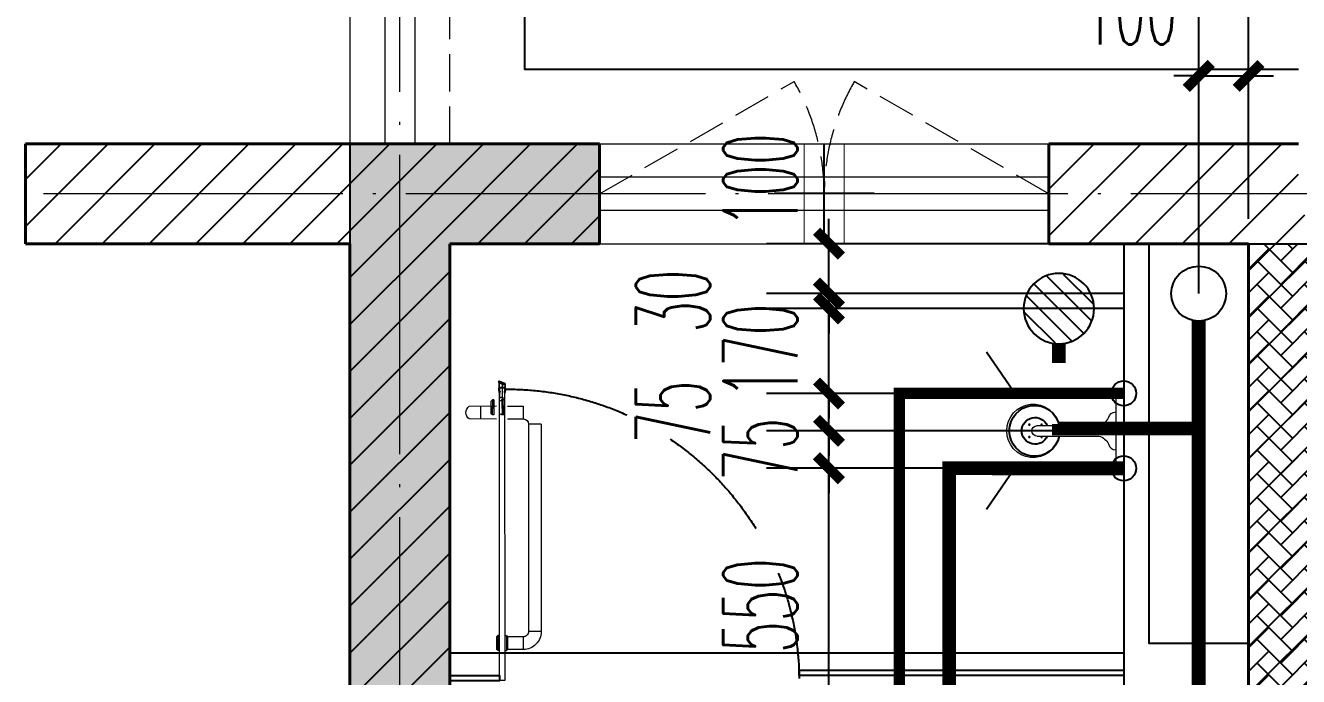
# Model space of a CAD drawing. Extents: x 27938 to 1042331, y -235042 to 1535213.
# Drawn here: x 704267 to 706817, y 142715 to 144020 of the extents above; entities that cross this region are included whole.
import ezdxf

# ---------------------------------------------------------------- set-up
doc = ezdxf.new("R2010")
doc.units = 0
doc.header["$LTSCALE"] = 1000
doc.header["$MEASUREMENT"] = 0
doc.linetypes.add('DASH', pattern=[0.35, 0.25, -0.1])
doc.linetypes.add('DOTE', pattern=[2.42, 2, -0.2, 0.02, -0.2])
for name, color, linetype in [('$RECOVER_210609100354-32', 7, 'Continuous'), ('$RECOVER_210609100354-5', 7, 'Continuous'), ('3.5方案汇报，与郭总、侯月琴确定户型_t8$0$2020.03.04 -1安徽标准化洋房户型(UA）_t8_t8$0$看线', 154, 'Continuous'), ('COLUMN', 9, 'Continuous'), ('DIM_污水', 3, 'Continuous'), ('EQUIP_地漏', 7, 'Continuous'), ('IP-bath&kitchen-JOHNSON', 4, 'Continuous'), ('P-bath&kitchen-JOHNSON', 4, 'Continuous'), ('PIPE-污水', 2, 'W'), ('PIPE-热给水', 5, 'RJ1'), ('PIPE-给水', 3, 'J1'), ('TWT_DIM', 3, 'Continuous'), ('VPIPE-污水', 2, 'W'), ('VPIPE-热给水', 5, 'RJ1'), ('VPIPE-给水', 3, 'TG_J'), ('保温', 6, 'Continuous'), ('机电标识类', 1, 'Continuous'), ('看线', 251, 'Continuous')]:
    doc.layers.add(name, color=color, linetype=linetype)
for name, color, linetype, lineweight in [('DOTE', 19, 'DOTE', 9), ('LVTRY', 1, 'Continuous', 13), ('PUB_HATCH', 8, 'Continuous', 9), ('WALL', 9, 'Continuous', 40), ('WINDOW', 8, 'Continuous', 15), ('平面-栏杆', 135, 'Continuous', 15), ('平面-看线', 45, 'Continuous', 15), ('平面-空调室内机', 176, 'Continuous', 9), ('空调', 76, 'Continuous', 13)]:
    doc.layers.add(name, color=color, linetype=linetype, lineweight=lineweight)
doc.styles.add('_TCH_DIM_T3', font='SIMPLEX.shx', dxfattribs={"width": 0.494118, "bigfont": 'GBCBIG.shx'})
doc.styles.get("Standard").update_dxf_attribs({"font": 'gbenor.shx', "bigfont": 'gbcbig.shx'})
doc.styles.add('TG_LINETYPE', font='SIMPLEX', dxfattribs={"width": 0.8, "height": 3, "bigfont": 'HZTXT'})
doc.linetypes.add('J1', pattern='A,3,-0.2,["J1",Standard,S=0.25,R=0,X=-0.1,Y=-0.115],-0.35', length=3.55)
doc.linetypes.add('RJ1', pattern='A,3,-0.2,["RJ1",Standard,S=0.25,R=0,X=-0.1,Y=-0.115],-0.5', length=3.7)
doc.linetypes.add('TG_J', pattern='A,2,-0.22,["J",TG_LINETYPE,S=0.1,R=0,X=-0.18,Y=-0.15],0', length=2.22)
doc.linetypes.add('W', pattern='A,3,-0.2,["W",Standard,S=0.25,R=0,X=-0.1,Y=-0.115],-0.2', length=3.4)
doc.dimstyles.new('_TWT_ARCH&&50', dxfattribs={"dimtxt": 148.75, "dimasz": 50, "dimexe": 125, "dimexo": 150, "dimgap": 63.125, "dimtad": 1, "dimdec": 0, "dimzin": 0, "dimdsep": 46, "dimtxsty": '_TCH_DIM_T3', "dimblk": 'ARCHTICK', "dimcen": 0.09, "dimclrt": 7, "dimazin": 2, "dimtfac": 1, "dimtdec": 0, "dimtix": 1, "dimtmove": 2, "dimatfit": 3, "dimfxl": 1, "dimtolj": 1, "dimtzin": 0, "dimarcsym": 0})
pattern_1 = [(45, (0, 47.75), (-47.022601, 47.022601), [])]

# ---------------------------------------------------------------- blocks, each defined once
blk = doc.blocks.new('GFDGDGRDGRDG')
at = {"layer": 'DOTE', "linetype": 'DOTE', "ltscale": 0.3}
for p, q in [((598193.7, 368758.3), (598193.7, 376108.3)), ((626393.7, 371458.3), (573593.7, 371458.3))]:
    blk.add_line(p, q, dxfattribs=at)
blk = doc.blocks.new('rrrrrrrrrrrra')
at = {"color": 0}
for p, q in [((252.6, 483.7), (-87.4, 483.7)), ((-112.4, 458.7), (-112.4, 324.3)), ((277.6, 324.3), (277.6, 458.7)), ((-112.4, 324.3), (-63.7, -103.4)), ((277.6, 324.3), (227.5, -115.6)), ((-59.1, 271.1), (224.3, 271.1)), ((-20.6, 232.4), (-34.2, 153.6)), ((185.8, 232.4), (-20.6, 232.4)), ((185.8, 232.4), (199.4, 153.6)), ((191.3, 200.5), (-26.1, 200.5))]:
    blk.add_line(p, q, dxfattribs=at)
for centre, radius, start, end in [((-87.4, 458.7), 25, 90, 180), ((252.6, 458.7), 25, 0, 90), ((-59.1, 324.3), 53.3, 180, 270), ((224.3, 324.3), 53.3, 270, 0), ((-322.6, 209.8), 293.8, 333.5369, 351.4828), ((487.8, 209.8), 293.8, 188.5172, 206.4631), ((149, -3.2), 224.1, 158.5202, 180), ((16.2, -3.2), 224.1, 0, 21.4798), ((83.8, -63.6), 152.8, 195.0773, 340.1181)]:
    blk.add_arc(centre, radius, start, end, dxfattribs=at)
blk = doc.blocks.new('A$C1E0F638F')
at = {"color": 0}
for points in [[(499.7, 435.1), (499.7, 85.1), (0, 85.1), (0, 435.1)], [(269.9, 30), (229.9, 30), (229.9, 195), (269.9, 195)], [(119.9, 0), (179.9, 0), (179.9, 60), (119.9, 60)], [(146.9, 55), (152.9, 55), (152.9, 5), (146.9, 5)], [(379.9, 0), (319.9, 0), (319.9, 60), (379.9, 60)], [(352.9, 55), (346.9, 55), (346.9, 5), (352.9, 5)], [(229.9, 30), (269.9, 30), (269.9, 10), (229.9, 10)]]:
    blk.add_lwpolyline(points, close=True, dxfattribs=at)
blk.add_lwpolyline([(269.9, 60), (279.9, 60), (279.9, 0), (219.9, 0), (219.9, 60), (229.9, 60)], dxfattribs=at)
blk.add_circle((249.9, 236.3), 26, dxfattribs=at)
blk = doc.blocks.new('135')
blk.add_hatch(color=0).paths.add_polyline_path([(4.8, 1.8), (3.6, -1), (-4.7, 2.5), (-3.5, 5.3)])
at = {"color": 0}
for p, q in [((-5, 10.9), (-5, 30.5)), ((0, 0), (0, 39.1)), ((5, 10.9), (5, 32.3)), ((-6.3, 2.6), (5.4, -2.3)), ((-5.7, 2.9), (-5.2, 2.7)), ((-5.6, 18.9), (-3.4, 19.4)), ((-3.4, 19.4), (-5.5, 19.4)), ((5.2, 10.9), (-5.3, 10.9)), ((5.2, 9.7), (-5.2, 9.7)), ((-5.2, 2.7), (-3.8, 5.9)), ((-3.8, 5.9), (5.4, 2.1)), ((5.6, 18.9), (3.4, 19.3)), ((3.4, 19.3), (5.6, 19.3)), ((4.1, -1.2), (5.4, 2.1)), ((4.1, -1.2), (5.7, -1.8))]:
    blk.add_line(p, q, dxfattribs=at)
for centre, radius, start, end in [((6.2, 15.8), 13.5, 151.0147, 204.8403), ((13.5, 4.2), 20.5, 163.0924, 182.0012), ((-6, 3.6), 1, 184.2275, 248.4661), ((8.6, 15.5), 14.6, 166.278, 198.0953), ((13.5, 4.2), 19.5, 163.7443, 182.5269), ((-5.5, 3.3), 0.5, 181.9385, 247.2597), ((-5.2, 22.1), 0.5, 335.7643, 151.0147), ((3.8, 18.1), 9.42, 155.7643, 171.9773), ((5.2, 22.3), 0.5, 29.8425, 204.574), ((-5.9, 17.2), 11.7, 10.475, 24.574), ((29.1, 6.7), 24, 172.9439, 199.2318), ((-6.3, 15.4), 12.4, 338.6449, 16.0476), ((-6, 15.8), 13.4, 334.9111, 29.8425), ((26.4, 6.3), 20.6, 169.1454, 199.9526), ((5.9, -1.2), 1.17, 247.4597, 19.9526), ((5.9, -1.4), 0.5, 247.4597, 19.2318)]:
    blk.add_arc(centre, radius, start, end, dxfattribs=at)
blk.add_open_spline([(-5, 30.5), (-4.1, 31.3), (-2.3, 33), (0.9, 29.2), (3.5, 31.1), (5, 32.3)], degree=3, knots=[0, 0, 0, 0, 3.066329, 6.218313, 11.124135, 11.124135, 11.124135, 11.124135], dxfattribs=at)
blk = doc.blocks.new('SDFAWERAWER')
at = {"layer": 'LVTRY', "color": 0}
for p, q in [((593941.2, -1242210.1), (593783.7, -1242594.8)), ((593941.2, -1242210.1), (593964.6, -1242219.7)), ((593987.8, -1242190.5), (593978.2, -1242214)), ((594017.1, -1242202.5), (593987.8, -1242190.5)), ((594015.8, -1242220.4), (594027.2, -1242192.7)), ((594025.7, -1242203.9), (594018.5, -1242221.5)), ((594022.6, -1242211.4), (594029.8, -1242193.8)), ((594025.4, -1242210.8), (594031.1, -1242196.8)), ((594027.2, -1242192.7), (594033, -1242195.1)), ((594029.8, -1242193.8), (594031.1, -1242196.8)), ((594032.2, -1242197.2), (594033, -1242195.1)), ((594033, -1242195.1), (594034, -1242197.4)), ((594033.8, -1242197.9), (594034, -1242197.4)), ((594047.3, -1242200.9), (594035.9, -1242228.7)), ((594041.6, -1242228.5), (594051.2, -1242205)), ((594049.9, -1242202), (594043.3, -1242218.2)), ((594047.3, -1242200.9), (594049.9, -1242202)), ((594049.9, -1242202), (594051.2, -1242205)), ((593964.6, -1242219.7), (593807.2, -1242604.4)), ((594007.5, -1242226), (593978.2, -1242214)), ((594015.8, -1242220.4), (594021.7, -1242222.8)), ((594018.5, -1242221.5), (594021.5, -1242220.3)), ((594025.4, -1242210.8), (594021.5, -1242220.3)), ((594022.6, -1242220.7), (594021.7, -1242222.8)), ((594021.7, -1242222.8), (594023.9, -1242221.9)), ((594024.2, -1242221.4), (594023.9, -1242221.9)), ((594027.7, -1242234.3), (594078.4, -1242255)), ((594035.9, -1242228.7), (594038.6, -1242229.7)), ((594037.3, -1242210.8), (594088, -1242231.6)), ((594038.6, -1242229.7), (594045.2, -1242213.6)), ((594038.6, -1242229.7), (594041.6, -1242228.5)), ((594057.1, -1242246.3), (594066.7, -1242222.8)), ((593783.7, -1242594.8), (593807.2, -1242604.4)), ((593803.2, -1242641.3), (593812.8, -1242617.9)), ((593812.8, -1242617.9), (593842.2, -1242629.9)), ((593803.2, -1242641.3), (593832.6, -1242653.3)), ((593842.2, -1242629.9), (593832.6, -1242653.3)), ((593845.2, -1242628.6), (593833.8, -1242656.3)), ((593847.8, -1242629.7), (593836.5, -1242657.4)), ((593845.2, -1242628.6), (593842.2, -1242629.9)), ((593847.8, -1242629.7), (593845.2, -1242628.6)), ((593847.1, -1242661.8), (593858.5, -1242634.1)), ((593849.8, -1242662.9), (593861.2, -1242635.2)), ((593852.1, -1242661.9), (593862.1, -1242637.4)), ((593858.5, -1242634.1), (593861.2, -1242635.2)), ((593861.2, -1242635.2), (593862.1, -1242637.4)), ((593833.8, -1242656.3), (593832.6, -1242653.3)), ((593836.5, -1242657.4), (593833.8, -1242656.3)), ((593847.1, -1242661.8), (593849.8, -1242662.9))]:
    blk.add_line(p, q, dxfattribs=at)
blk.add_lwpolyline([(593823.5, -1242717), (594045.8, -1242173.9), (594036.5, -1242170.2), (593814.2, -1242713.2)], close=True, dxfattribs=at)
blk.add_arc((594075.3, -1242240), 15.3, 281.7932, 33.7019, dxfattribs=at)
for centre, major_axis, start_param, end_param in [((593974.2, -1242223.6), (3.93, 9.6), 0, 1.570796), ((593816.8, -1242608.3), (13.5, 33.1), 1.570796, 3.141593), ((593816.8, -1242608.3), (3.93, 9.6), 1.570796, 3.141593)]:
    blk.add_ellipse(centre, major_axis=major_axis, ratio=1, start_param=start_param, end_param=end_param, dxfattribs=at)
at = {"layer": 'P-bath&kitchen-JOHNSON', "color": 0, "linetype": 'DASH'}
blk.add_arc((593809.8, -1242714), 586.2, 67.5369, 157.1325, dxfattribs=at)
at = {"layer": 'LVTRY', "color": 8, "xscale": -1, "rotation": 157.7329157530927}
blk.add_blockref('135', (594045.3, -1242161.9), dxfattribs=at)
blk = doc.blocks.new('A$C5DCB2F21')
at = {"layer": 'IP-bath&kitchen-JOHNSON', "color": 0}
for p, q in [((-68.3, -213.2), (-157.7, -275)), ((68.2, -213.2), (157.6, -275)), ((-0.1, -261.4), (-0.1, -424.7))]:
    blk.add_line(p, q, dxfattribs=at)
for centre, major_axis, ratio, start_param, end_param in [((0, -178.8), (-51, 0), 0.990052, -1.36297, 4.504563), ((0, -177.8), (-26.8, 0), 0.994812, -1.167677, 4.309269)]:
    blk.add_ellipse(centre, major_axis=major_axis, ratio=ratio, start_param=start_param, end_param=end_param, dxfattribs=at)
at = {"layer": 'LVTRY', "color": 0}
for p, q in [((73.6, 0), (-73.6, 0)), ((-10.5, -173.5), (-10.5, -49.3)), ((10.6, -173.5), (10.6, -49.3))]:
    blk.add_line(p, q, dxfattribs=at)
blk.add_lwpolyline([(73.6, 0), (73.6, -15.8), (-73.6, -15.8), (-73.6, 0)], dxfattribs=at)
for points in [[(-26.3, -30.7, -0.364142), (-37.8, -15.8, -0.020495)], [(26.3, -30.7, 0.364142), (37.8, -15.8, 0.020495)], [(-10.5, -49.4, 0.214893), (-26.3, -30.7, 7.649644)], [(10.6, -49.3, -0.21439), (26.3, -30.7, -7.649644)]]:
    blk.add_lwpolyline(points, format="xyb", dxfattribs=at)
blk.add_arc((0, -173.5), 10.5, 180, 0, dxfattribs=at)
for centre, major_axis, ratio, start_param, end_param in [((0, -181.3), (53.6, 0), 0.987577, 1.76809, 7.656688), ((-12.4, -164.7), (0, 1.43), 0.85, -1.570796, 4.712389), ((12.5, -164.7), (0, 1.43), 0.85, 4.712389, 10.995574), ((-12.4, -189.2), (0, 1.43), 0.85, 4.712389, 10.995574), ((12.5, -189.2), (0, 1.43), 0.85, 4.712389, 10.995574)]:
    blk.add_ellipse(centre, major_axis=major_axis, ratio=ratio, start_param=start_param, end_param=end_param, dxfattribs=at)
blk = doc.blocks.new('fgdfsdfsfssfes')
at = {"layer": '$RECOVER_210609100354-32', "color": 8}
for points in [[(575943.8, 371358.3), (575943.8, 370458), (575693.8, 370458)], [(575893.8, 371358.3), (575893.8, 370558), (575693.8, 370558)]]:
    blk.add_lwpolyline(points, dxfattribs=at)
at = {"layer": 'IP-bath&kitchen-JOHNSON', "color": 8}
for p, q in [((575943.8, 370538), (577293.8, 370538)), ((575943.8, 370503), (576593.8, 370503)), ((576593.8, 370493), (576593.8, 370503)), ((575943.8, 370493), (576593.8, 370493)), ((577293.8, 370493), (577193.8, 370493)), ((577193.8, 370483), (577193.8, 370493)), ((577293.8, 370483), (577193.8, 370483)), ((575943.8, 370458), (577293.8, 370458))]:
    blk.add_line(p, q, dxfattribs=at)
at = {"layer": 'LVTRY', "color": 8}
blk.add_lwpolyline([(576293.8, 368858.3), (575693.8, 368858.3), (575693.8, 369658.3), (576293.8, 369658.3)], close=True, dxfattribs=at)
at = {"layer": 'IP-bath&kitchen-JOHNSON', "color": 8, "rotation": 22.25976934310711}
blk.add_blockref('SDFAWERAWER', (-443124.7, 1295643.5), dxfattribs=at)
at = {"layer": 'LVTRY', "color": 8, "rotation": 90.008488524447}
blk.add_blockref('A$C5DCB2F21', (575943.8, 370983.3), dxfattribs=at)
at = {"layer": 'LVTRY', "color": 8, "extrusion": (0, 0, -1), "xscale": -1, "zscale": -1, "rotation": 270}
blk.add_blockref('rrrrrrrrrrrra', (-576177.5, 369975.6), dxfattribs=at)
at = {"layer": 'LVTRY', "color": 8, "xscale": -1, "rotation": 270}
blk.add_blockref('A$C1E0F638F', (575758.7, 369008.6), dxfattribs=at)
blk = doc.blocks.new('HFHFHFHFTF')
at = {"layer": 'PUB_HATCH'}
blk.add_hatch(color=256, dxfattribs=at).paths.add_polyline_path([(559316.6, 373623.7), (559316.6, 373823.7), (558816.6, 373823.7), (558816.6, 370923.7), (559016.6, 370923.7), (559016.6, 373623.7)])
at = {"layer": 'COLUMN', "color": 8}
for p, q in [((559316.6, 373823.7), (558816.6, 373823.7)), ((558816.6, 373823.7), (558816.6, 370923.7)), ((559316.6, 373623.7), (559316.6, 373823.7)), ((559016.6, 370923.7), (559016.6, 373623.7)), ((559016.6, 373623.7), (559316.6, 373623.7))]:
    blk.add_line(p, q, dxfattribs=at)
blk = doc.blocks.new('dongkong')
at = {"color": 0}
blk.add_wipeout([(-603756, 210771), (-603756, 210570.8), (-603836, 210570.8), (-603836, 210771)], dxfattribs=at)
at = {"layer": '机电标识类', "color": 0, "linetype": 'DASH', "ltscale": 400}
for p, q in [((-603796, 210771), (-603796, 210570.8)), ((-603896, 210670.7), (-603696, 210670.7))]:
    blk.add_line(p, q, dxfattribs=at)
at = {"layer": '空调', "color": 0, "linetype": 'DASH', "const_width": 2}
blk.add_lwpolyline([(-603756, 210771), (-603756, 210570.8), (-603836, 210570.8), (-603836, 210771)], close=True, dxfattribs=at)
blk = doc.blocks.new('A$C04040EB5')
at = {"layer": '保温', "linetype": 'ByBlock', "ltscale": 10}
h = blk.add_hatch(dxfattribs=at)
h.set_pattern_fill('AR-HBONE', color=251, scale=55)
h.set_pattern_definition([(45, (-445516.58, -596848.81), (0, 47.4157523), [100.584, -33.528]), (135, (-445492.87, -596825.102), (3e-15, 47.4157523), [100.584, -33.528])])
edge = h.paths.add_edge_path()
edge.add_line((200, 5000), (200, 7500))
edge.add_line((200, 7500), (0, 7500))
edge.add_line((0, 7500), (0, 5000))
edge.add_line((0, 5000), (200, 5000))
at = {"layer": '保温', "color": 251, "linetype": 'ByBlock', "ltscale": 10}
blk.add_line((0, 7500), (200, 7500), dxfattribs=at)
blk = doc.blocks.new('_ArchTick')
at = {"color": 0, "linetype": 'ByBlock', "const_width": 0.4}
blk.add_lwpolyline([(-0.5, -0.5), (0.5, 0.5)], dxfattribs=at)
blk = doc.blocks.new('*D260')
at = {"layer": 'Defpoints', "color": 0}
for p in [(705876.1, 143132.3), (706616.6, 143132.3), (706616.6, 142582)]:
    blk.add_point(p, dxfattribs=at)
at = {"layer": 'TWT_DIM', "color": 0, "lineweight": -2}
for p, q in [((706466.6, 143132.3), (705751.1, 143132.3)), ((705876.1, 142582), (705876.1, 143132.3)), ((706466.6, 142582), (705751.1, 142582))]:
    blk.add_line(p, q, dxfattribs=at)
at = {"layer": 'TWT_DIM', "color": 0, "lineweight": -2, "xscale": 50, "yscale": 50, "zscale": 50}
for p, rotation in [((705876.1, 143132.3), 90), ((705876.1, 142582), 270)]:
    blk.add_blockref('_ArchTick', p, dxfattribs=dict(at, rotation=rotation))
at = {"layer": 'TWT_DIM', "color": 7, "insert": (705738.6, 142857.2), "char_height": 148.75, "attachment_point": 5, "rotation": 90, "style": '_TCH_DIM_T3'}
blk.add_mtext('\\A1;550', dxfattribs=at)
blk = doc.blocks.new('*D261')
at = {"layer": 'Defpoints', "color": 0}
for p in [(705876.1, 143207.4), (706616.6, 143207.4), (706616.6, 143132.3)]:
    blk.add_point(p, dxfattribs=at)
at = {"layer": 'TWT_DIM', "color": 0, "lineweight": -2}
for p, q in [((705876.1, 143207.4), (705876.1, 143257.4)), ((706466.6, 143207.4), (705751.1, 143207.4)), ((705876.1, 143132.3), (705876.1, 143207.4)), ((706466.6, 143132.3), (705751.1, 143132.3)), ((705876.1, 143132.3), (705876.1, 143082.3))]:
    blk.add_line(p, q, dxfattribs=at)
at = {"layer": 'TWT_DIM', "color": 0, "lineweight": -2, "xscale": 50, "yscale": 50, "zscale": 50}
for p, rotation in [((705876.1, 143207.4), 270), ((705876.1, 143132.3), 90)]:
    blk.add_blockref('_ArchTick', p, dxfattribs=dict(at, rotation=rotation))
at = {"layer": 'TWT_DIM', "color": 7, "insert": (705738.6, 143169.9), "char_height": 148.75, "attachment_point": 5, "rotation": 90, "style": '_TCH_DIM_T3'}
blk.add_mtext('\\A1;75', dxfattribs=at)
blk = doc.blocks.new('*D262')
at = {"layer": 'Defpoints', "color": 0}
for p in [(705876.1, 143282.3), (706616.6, 143282.3), (706616.6, 143207.4)]:
    blk.add_point(p, dxfattribs=at)
at = {"layer": 'TWT_DIM', "color": 0, "lineweight": -2}
for p, q in [((705876.1, 143282.3), (705876.1, 143332.3)), ((706466.6, 143282.3), (705751.1, 143282.3)), ((705876.1, 143207.4), (705876.1, 143282.3)), ((706466.6, 143207.4), (705751.1, 143207.4)), ((705876.1, 143207.4), (705876.1, 143157.4))]:
    blk.add_line(p, q, dxfattribs=at)
at = {"layer": 'TWT_DIM', "color": 0, "lineweight": -2, "xscale": 50, "yscale": 50, "zscale": 50}
for p, rotation in [((705876.1, 143282.3), 270), ((705876.1, 143207.4), 90)]:
    blk.add_blockref('_ArchTick', p, dxfattribs=dict(at, rotation=rotation))
at = {"layer": 'TWT_DIM', "color": 7, "insert": (705563.6, 143244.9), "char_height": 148.75, "attachment_point": 5, "rotation": 90, "style": '_TCH_DIM_T3'}
blk.add_mtext('\\A1;75', dxfattribs=at)
blk = doc.blocks.new('*D263')
at = {"layer": 'Defpoints', "color": 0}
for p in [(705876.1, 143452.3), (706616.6, 143452.3), (706616.6, 143282.3)]:
    blk.add_point(p, dxfattribs=at)
at = {"layer": 'TWT_DIM', "color": 0, "lineweight": -2}
for p, q in [((705876.1, 143452.3), (705876.1, 143502.3)), ((706466.6, 143452.3), (705751.1, 143452.3)), ((705876.1, 143282.3), (705876.1, 143452.3)), ((706466.6, 143282.3), (705751.1, 143282.3)), ((705876.1, 143282.3), (705876.1, 143232.3))]:
    blk.add_line(p, q, dxfattribs=at)
at = {"layer": 'TWT_DIM', "color": 0, "lineweight": -2, "xscale": 50, "yscale": 50, "zscale": 50}
for p, rotation in [((705876.1, 143452.3), 270), ((705876.1, 143282.3), 90)]:
    blk.add_blockref('_ArchTick', p, dxfattribs=dict(at, rotation=rotation))
at = {"layer": 'TWT_DIM', "color": 7, "insert": (705738.6, 143367.3), "char_height": 148.75, "attachment_point": 5, "rotation": 90, "style": '_TCH_DIM_T3'}
blk.add_mtext('\\A1;170', dxfattribs=at)
blk = doc.blocks.new('*D264')
at = {"layer": 'Defpoints', "color": 0}
for p in [(705876.1, 143482.3), (706616.6, 143482.3), (706616.6, 143452.3)]:
    blk.add_point(p, dxfattribs=at)
at = {"layer": 'TWT_DIM', "color": 0, "lineweight": -2}
for p, q in [((705876.1, 143482.3), (705876.1, 143532.3)), ((706466.6, 143482.3), (705751.1, 143482.3)), ((705876.1, 143452.3), (705876.1, 143482.3)), ((706466.6, 143452.3), (705751.1, 143452.3)), ((705876.1, 143452.3), (705876.1, 143402.3))]:
    blk.add_line(p, q, dxfattribs=at)
at = {"layer": 'TWT_DIM', "color": 0, "lineweight": -2, "xscale": 50, "yscale": 50, "zscale": 50}
for p, rotation in [((705876.1, 143482.3), 270), ((705876.1, 143452.3), 90)]:
    blk.add_blockref('_ArchTick', p, dxfattribs=dict(at, rotation=rotation))
at = {"layer": 'TWT_DIM', "color": 7, "insert": (705563.6, 143467.3), "char_height": 148.75, "attachment_point": 5, "rotation": 90, "style": '_TCH_DIM_T3'}
blk.add_mtext('\\A1;30', dxfattribs=at)
blk = doc.blocks.new('*D265')
at = {"layer": 'Defpoints', "color": 0}
for p in [(705876.1, 143582.3), (706616.6, 143582.3), (706616.6, 143482.3)]:
    blk.add_point(p, dxfattribs=at)
at = {"layer": 'TWT_DIM', "color": 0, "lineweight": -2}
for p, q in [((705876.1, 143582.3), (705876.1, 143632.3)), ((706466.6, 143582.3), (705751.1, 143582.3)), ((705876.1, 143482.3), (705876.1, 143582.3)), ((706466.6, 143482.3), (705751.1, 143482.3)), ((705876.1, 143482.3), (705876.1, 143432.3))]:
    blk.add_line(p, q, dxfattribs=at)
at = {"layer": 'TWT_DIM', "color": 0, "lineweight": -2, "xscale": 50, "yscale": 50, "zscale": 50}
for p, rotation in [((705876.1, 143582.3), 270), ((705876.1, 143482.3), 90)]:
    blk.add_blockref('_ArchTick', p, dxfattribs=dict(at, rotation=rotation))
at = {"layer": 'TWT_DIM', "color": 7, "insert": (705738.6, 143708.9), "char_height": 148.75, "attachment_point": 5, "rotation": 90, "style": '_TCH_DIM_T3'}
blk.add_mtext('\\A1;100', dxfattribs=at)
blk = doc.blocks.new('*D404')
at = {"layer": 'Defpoints', "color": 0}
for p in [(706716.6, 143918.4), (706616.6, 143482.3), (706716.6, 143482.3)]:
    blk.add_point(p, dxfattribs=at)
at = {"layer": 'TWT_DIM', "color": 0, "lineweight": -2}
for p, q in [((706616.6, 143632.3), (706616.6, 144043.4)), ((706716.6, 143632.3), (706716.6, 144043.4)), ((706616.6, 143918.4), (706566.6, 143918.4)), ((706616.6, 143918.4), (706716.6, 143918.4)), ((706716.6, 143918.4), (706766.6, 143918.4))]:
    blk.add_line(p, q, dxfattribs=at)
at = {"layer": 'TWT_DIM', "color": 0, "lineweight": -2, "xscale": 50, "yscale": 50, "zscale": 50}
blk.add_blockref('_ArchTick', (706616.6, 143918.4), dxfattribs=at)
at = {"layer": 'TWT_DIM', "color": 0, "lineweight": -2, "xscale": 50, "yscale": 50, "zscale": 50, "rotation": 180}
blk.add_blockref('_ArchTick', (706716.6, 143918.4), dxfattribs=at)
at = {"layer": 'TWT_DIM', "color": 7, "insert": (706479.4, 144055.9), "char_height": 148.75, "attachment_point": 5, "style": '_TCH_DIM_T3'}
blk.add_mtext('\\A1;100', dxfattribs=at)
blk = doc.blocks.new('$TwtSys$00000141')
for p, q in [((-141.3, 11.5), (-15.1, 137.7)), ((-141.3, 11.5), (-15.1, 137.7)), ((-130.8, -52.6), (52.6, 130.8)), ((-130.8, -52.6), (52.6, 130.8)), ((-99.7, -99.7), (99.7, 99.7)), ((-99.7, -99.7), (99.7, 99.7)), ((-48.5, -130.6), (131.4, 49.3)), ((-48.5, -130.6), (131.4, 49.3)), ((17.1, -138.4), (138.4, -17.1)), ((17.1, -138.4), (138.4, -17.1))]:
    blk.add_line(p, q)
blk.add_circle((0, 0), 141)
blk.add_circle((0, 0), 141)
blk = doc.blocks.new('$WINLIB2D$00000001')
at = {"color": 0}
for points in [[(-0.5, 0.5), (-0.5, -0.5)], [(-0.5, 0.5), (0.5, 0.5)], [(0.5, -0.5), (0.5, 0.5)], [(0.5, 0.1667), (-0.5, 0.1667)], [(0.5, -0.1667), (-0.5, -0.1667)], [(-0.5, -0.5), (0.5, -0.5)]]:
    blk.add_lwpolyline(points, dxfattribs=at)

msp = doc.modelspace()

# ---------------------------------------------------------------- hatches: boundary and pattern name
at = {"layer": '$RECOVER_210609100354-5'}
h = msp.add_hatch(dxfattribs=at)
h.set_pattern_fill('普通砖', color=256, scale=50, style=0)
h.set_pattern_definition(pattern_1)
h.paths.add_polyline_path([(705016.6, 143782.3), (704266.7, 143782.3), (704266.7, 143582.3), (704916.6, 143582.3), (705016.6, 143649)])
h = msp.add_hatch(dxfattribs=at)
h.set_pattern_fill('普通砖', color=256, scale=50, style=0)
h.set_pattern_definition(pattern_1)
h.paths.add_polyline_path([(705116.6, 143582.3), (705416.6, 143582.3), (705416.6, 143782.3), (705016.6, 143782.3), (705016.6, 143649)])
h = msp.add_hatch(dxfattribs=at)
h.set_pattern_fill('普通砖', color=256, scale=50, style=0)
h.set_pattern_definition(pattern_1)
h.paths.add_polyline_path([(706816.6, 143782.3), (706316.6, 143782.3), (706316.6, 143582.3), (706716.6, 143582.3), (706816.6, 143649)])
h = msp.add_hatch(dxfattribs=at)
h.set_pattern_fill('普通砖', color=256, scale=50, style=0)
h.set_pattern_definition(pattern_1)
h.paths.add_polyline_path([(705016.6, 143649), (704916.6, 143582.3), (704916.6, 140982.3), (705016.6, 140982.3), (705116.6, 141082.3), (705116.6, 143582.3)])
h = msp.add_hatch(dxfattribs=at)
h.set_pattern_fill('普通砖', color=256, scale=50, style=0)
h.set_pattern_definition(pattern_1)
h.paths.add_polyline_path([(706816.6, 143649), (706716.6, 143582.3), (706716.6, 141082.3), (706816.6, 140982.3), (706916.6, 141082.3), (706916.6, 143582.3)])
at = {"layer": 'PIPE-污水'}
for points in [[(706336.5, 143212.3), (706336.5, 143198.6), (706322.7, 143198.6)], [(706336.5, 143212.3), (706322.7, 143212.3), (706322.7, 143198.6)]]:
    msp.add_hatch(color=256, dxfattribs=at).paths.add_polyline_path(points)
at = {"layer": 'PIPE-热给水'}
for points in [[(706017, 143282.3), (706017, 143293.6), (706005.7, 143293.6)], [(706017, 143282.3), (706005.7, 143282.3), (706005.7, 143293.6)]]:
    msp.add_hatch(color=256, dxfattribs=at).paths.add_polyline_path(points)
at = {"layer": 'PIPE-给水'}
for points in [[(706117, 143132.3), (706117, 143146.1), (706103.2, 143146.1)], [(706117, 143132.3), (706103.2, 143132.3), (706103.2, 143146.1)]]:
    msp.add_hatch(color=256, dxfattribs=at).paths.add_polyline_path(points)

# ---------------------------------------------------------------- linework, layer by layer
at = {"layer": 'DIM_污水'}
msp.add_line((706616.6, 143482.3), (706616.6, 144209.3), dxfattribs=at)
at = {"layer": 'PIPE-污水', "ltscale": 0.5, "const_width": 27.5}
for points in [[(706616.6, 143427.3), (706616.6, 143212.3)], [(706336.5, 143381.8), (706336.5, 143343.6)], [(706336.5, 143221.1), (706336.5, 143212.3)], [(706336.5, 143212.3), (706616.6, 143212.3)], [(706616.6, 143212.3), (706616.6, 142652.5)]]:
    msp.add_lwpolyline(points, dxfattribs=at)
at = {"layer": 'PIPE-热给水', "ltscale": 0.5, "const_width": 22.5}
for points in [[(706017, 143282.3), (706466.5, 143282.3)], [(706017, 141557.8), (706017, 143282.3)]]:
    msp.add_lwpolyline(points, dxfattribs=at)
at = {"layer": 'PIPE-给水', "ltscale": 0.5, "const_width": 27.5}
for points in [[(706117, 143132.3), (706466.5, 143132.2)], [(706117, 142482.2), (706117, 143132.3)]]:
    msp.add_lwpolyline(points, dxfattribs=at)
at = {"layer": 'VPIPE-污水'}
msp.add_circle((706616.6, 143482.3), 55, dxfattribs=at)
at = {"layer": 'VPIPE-热给水'}
msp.add_circle((706466.5, 143282.3), 25, dxfattribs=at)
at = {"layer": 'VPIPE-给水'}
msp.add_circle((706466.5, 143132.2), 25, dxfattribs=at)
at = {"layer": 'WALL', "color": 8}
for p, q in [((705016.6, 143782.3), (704266.7, 143782.3)), ((704266.7, 143782.3), (704266.7, 143582.3)), ((705416.6, 143782.3), (705016.6, 143782.3)), ((705416.6, 143582.3), (705416.6, 143782.3)), ((706816.6, 143782.3), (706316.6, 143782.3)), ((706316.6, 143782.3), (706316.6, 143582.3)), ((704266.7, 143582.3), (704916.6, 143582.3)), ((704916.6, 143582.3), (704916.6, 140982.3)), ((705116.6, 143582.3), (705116.6, 141082.3)), ((705116.6, 143582.3), (705416.6, 143582.3)), ((706316.6, 143582.3), (706716.6, 143582.3)), ((706716.6, 143582.3), (706716.6, 141082.3))]:
    msp.add_line(p, q, dxfattribs=at)
at = {"layer": '平面-栏杆', "color": 8}
for points in [[(704986.3, 144482.3), (704986.6, 143782.3)], [(705046.3, 144482.3), (705046.6, 143782.3)]]:
    msp.add_lwpolyline(points, dxfattribs=at)
at = {"layer": '平面-看线', "color": 8, "linetype": 'DASH', "ltscale": 0.3}
msp.add_line((705116.6, 143782.3), (705116.3, 144482.3), dxfattribs=at)
at = {"layer": '平面-看线', "color": 8}
msp.add_lwpolyline([(704916.3, 144482.3), (704916.6, 143782.3)], dxfattribs=at)
at = {"layer": '看线', "color": 8, "ltscale": 0.5}
msp.add_lwpolyline([(705116.3, 144482.3), (705266.3, 144482.3), (705266.3, 143932.3), (706816.6, 143932.3)], dxfattribs=at)

# ---------------------------------------------------------------- block references
at = {"color": 8}
for name, p in [('HFHFHFHFTF', (146100, -230041.4)), ('A$C04040EB5', (706716.6, 136082.3))]:
    msp.add_blockref(name, p, dxfattribs=at)
at = {"color": 8, "xscale": -1}
msp.add_blockref('fgdfsdfsfssfes', (1282410.3, -227776), dxfattribs=at)
at = {"layer": '3.5方案汇报，与郭总、侯月琴确定户型_t8$0$2020.03.04 -1安徽标准化洋房户型(UA）_t8_t8$0$看线', "ltscale": 10}
msp.add_blockref('GFDGDGRDGRDG', (106822.9, -227776), dxfattribs=at)
at = {"layer": 'EQUIP_地漏', "xscale": 0.5, "yscale": -0.5, "zscale": 0.5}
msp.add_blockref('$TwtSys$00000141', (706336.5, 143452.3), dxfattribs=at)

# ---------------------------------------------------------------- dimensions: what is measured, and where the dimension line sits
at = {"layer": 'TWT_DIM'}
for base, p1, p2, angle, picture, middle in [((706716.6, 143918.4), (706616.6, 143482.3), (706716.6, 143482.3), 0, '*D404', (706479.4, 144055.9)), ((705876.1, 143282.3), (706616.6, 143207.4), (706616.6, 143282.3), 90, '*D262', (705563.6, 143244.9))]:
    dim = msp.add_linear_dim(base=base, p1=p1, p2=p2, angle=angle, dimstyle='_TWT_ARCH&&50', dxfattribs=at)
    dim.commit()
    dim.dimension.update_dxf_attribs({"geometry": picture, "text_midpoint": middle, "dimtype": 129})
for p1, p2, picture, middle in [((706616.6, 143282.3), (706616.6, 143452.3), '*D263', (705738.6, 143367.3)), ((706616.6, 143132.3), (706616.6, 143207.4), '*D261', (705738.6, 143169.9)), ((706616.6, 142582), (706616.6, 143132.3), '*D260', (705738.6, 142857.2))]:
    dim = msp.add_aligned_dim(p1=p1, p2=p2, distance=740.5, dimstyle='_TWT_ARCH&&50', dxfattribs=at)
    dim.commit()
    dim.dimension.update_dxf_attribs({"geometry": picture, "text_midpoint": middle})

# ---------------------------------------------------------------- next in the draw order: block references
at = {"layer": '平面-空调室内机', "color": 8, "ltscale": 0.3, "rotation": 180}
msp.add_blockref('dongkong', (102070.5, 354353.3), dxfattribs=at)

# ---------------------------------------------------------------- next in the draw order: linework, layer by layer
at = {"layer": 'WINDOW', "color": 8, "linetype": 'DASH', "ltscale": 0.3}
for points in [[(705416.6, 143682.3), (705806.3, 143907.3, -0.131605), (705866.6, 143682.3)], [(705416.6, 143682.3), (705806.3, 143907.3, -0.131605), (705866.6, 143682.3)], [(706316.6, 143682.3), (705926.8, 143907.3, 0.131605), (705866.6, 143682.3)], [(706316.6, 143682.3), (705926.8, 143907.3, 0.131605), (705866.6, 143682.3)]]:
    msp.add_lwpolyline(points, format="xyb", dxfattribs=at)

# ---------------------------------------------------------------- next in the draw order: block references
at = {"layer": 'WINDOW', "color": 8, "xscale": -900, "yscale": 200, "zscale": -900, "rotation": 180.0000000002446}
msp.add_blockref('$WINLIB2D$00000001', (705866.6, 143682.3), dxfattribs=at)

# ---------------------------------------------------------------- next in the draw order: dimensions: what is measured, and where the dimension line sits
at = {"layer": 'TWT_DIM'}
for base, p1, p2, picture, middle in [((705876.1, 143582.3), (706616.6, 143482.3), (706616.6, 143582.3), '*D265', (705738.6, 143708.9)), ((705876.1, 143482.3), (706616.6, 143452.3), (706616.6, 143482.3), '*D264', (705563.6, 143467.3))]:
    dim = msp.add_linear_dim(base=base, p1=p1, p2=p2, angle=90, dimstyle='_TWT_ARCH&&50', dxfattribs=at)
    dim.commit()
    dim.dimension.update_dxf_attribs({"geometry": picture, "text_midpoint": middle, "dimtype": 129})

doc.saveas('drawing.dxf')
